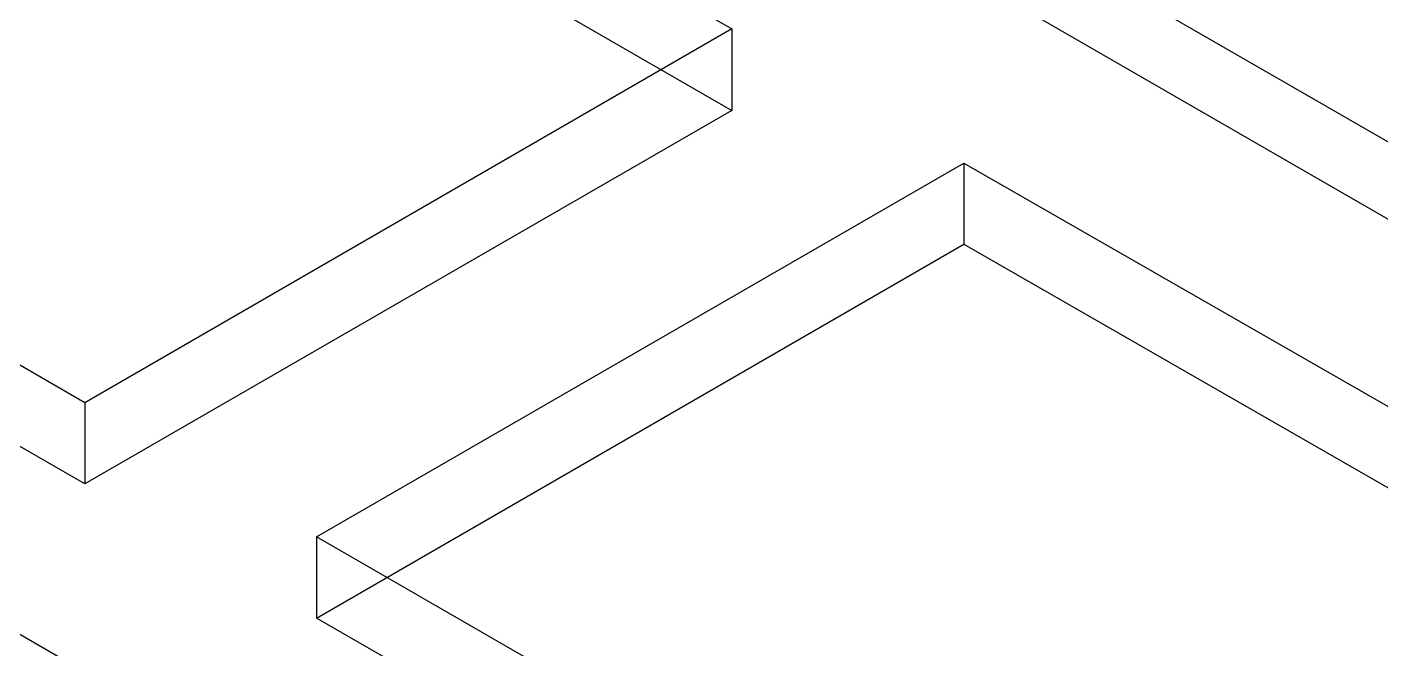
# Model space of a CAD drawing. Header units: millimetres. Extents: x 0 to 2112, y 8 to 1252.
# Drawn here: x 1543.7 to 1631.5, y 326.9 to 367.3 of the extents above; entities that cross this region are included whole.
import ezdxf

# ---------------------------------------------------------------- set-up
doc = ezdxf.new("R2010")
doc.units = ezdxf.units.MM
doc.layers.get('0').update_dxf_attribs({"linetype": 'CONTINUOUS'})

msp = doc.modelspace()

# ---------------------------------------------------------------- linework, layer by layer
at = {"color": 9}
for p, q in [((1547.46, 391.35), (1589.44, 367.132)), ((1547.46, 391.35), (1589.44, 367.132)), ((1547.46, 386.087), (1589.44, 361.841)), ((1547.46, 386.087), (1589.44, 361.841)), ((1633, 359.223), (1591.01, 383.441)), ((1633, 359.223), (1591.01, 383.441)), ((1633, 354.21), (1591.01, 378.456)), ((1633, 354.21), (1591.01, 378.456)), ((1547.46, 342.886), (1505.49, 367.132)), ((1547.46, 342.886), (1505.49, 367.132)), ((1589.44, 367.132), (1547.46, 342.886)), ((1589.44, 367.132), (1547.46, 342.886)), ((1589.44, 367.132), (1589.44, 361.841)), ((1589.44, 367.132), (1589.44, 361.841)), ((1547.46, 337.624), (1505.49, 361.841)), ((1547.46, 337.624), (1505.49, 361.841)), ((1589.44, 361.841), (1547.46, 337.624)), ((1589.44, 361.841), (1547.46, 337.624)), ((1562.5, 334.18), (1604.49, 358.426)), ((1562.5, 334.18), (1604.49, 358.426)), ((1604.49, 358.426), (1646.72, 334.18)), ((1604.49, 358.426), (1604.49, 353.162)), ((1604.49, 358.426), (1604.49, 353.162)), ((1604.49, 358.426), (1646.72, 334.18)), ((1562.5, 328.917), (1604.49, 353.162)), ((1562.5, 328.917), (1604.49, 353.162)), ((1604.49, 353.162), (1646.72, 328.917)), ((1604.49, 353.162), (1646.72, 328.917)), ((1547.46, 342.886), (1547.46, 337.624)), ((1547.46, 342.886), (1547.46, 337.624)), ((1604.49, 309.962), (1562.5, 334.18)), ((1562.5, 334.18), (1562.5, 328.917)), ((1604.49, 309.962), (1562.5, 334.18)), ((1562.5, 334.18), (1562.5, 328.917)), ((1533.21, 333.656), (1575.17, 309.438)), ((1533.21, 333.656), (1575.17, 309.438)), ((1604.49, 304.699), (1562.5, 328.917)), ((1604.49, 304.699), (1562.5, 328.917))]:
    msp.add_line(p, q, dxfattribs=at)

doc.saveas('drawing.dxf')
